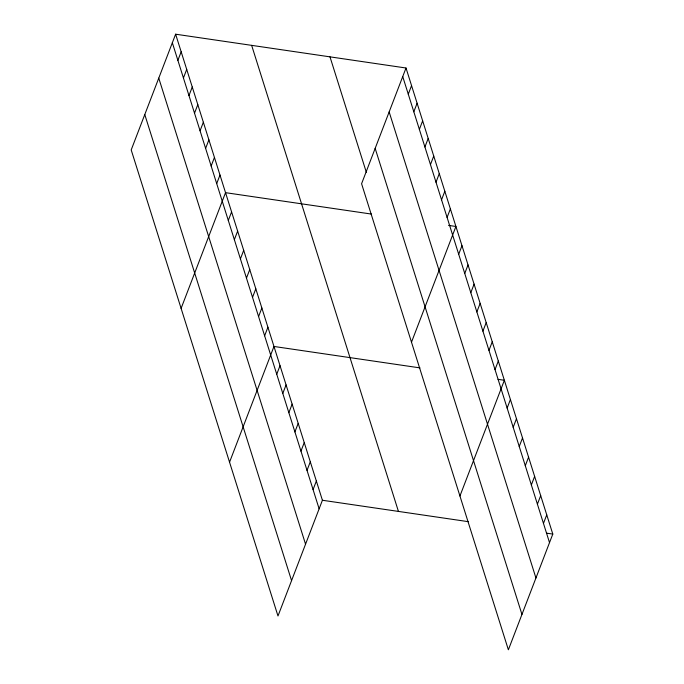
<?xml version="1.0" encoding="UTF-8"?>
<svg xmlns="http://www.w3.org/2000/svg" width="684" height="684" viewBox="0 0 684 684"><rect width="100%" height="100%" fill="white"/><g stroke="black" fill="none" stroke-linecap="round" stroke-linejoin="round"><path stroke-width="1.03" d="M175.626 34.2L131.2 149.924L277.986 615.993L322.412 500.261L175.626 34.2L406.014 68.007L552.8 534.076L508.374 649.8L361.588 183.739L406.014 68.007M177.883 60.363L181.166 51.804M183.432 77.967L186.715 69.417M188.972 95.58L192.255 87.022M194.521 113.185L197.804 104.626M200.061 130.789L203.353 122.231M205.61 148.394L208.894 139.844M211.159 166.007L214.443 157.448M216.7 183.611L219.983 175.053M181.106 308.39L225.532 192.666L371.54 214.083M228.302 220.445L231.585 211.886M234.356 239.665L237.639 231.115M240.409 258.894L243.692 250.335M246.462 278.114L249.754 269.564M252.524 297.343L255.807 288.785M258.578 316.572L261.861 308.014M264.631 335.793L267.914 327.234M229.55 462.187L273.968 346.463L419.976 367.889M276.738 374.242L280.021 365.683M282.791 393.471L286.083 384.912M408.271 94.17L411.563 85.62M288.853 412.691L292.136 404.141M413.82 111.783L417.103 103.224M294.907 431.92L298.19 423.362M419.369 129.387L422.652 120.829M300.96 451.141L304.243 442.591M424.909 146.992L428.193 138.433M307.013 470.37L310.297 461.811M430.458 164.596L433.741 156.046M313.067 489.599L316.359 481.04M435.999 182.209L439.282 173.65M441.548 199.813L444.831 191.255M447.088 217.418L450.38 208.868M411.494 342.197L455.92 226.472L448.533 225.387M458.69 254.251L461.974 245.693M464.744 273.48L468.027 264.922M470.806 292.701L474.089 284.142M476.859 311.93L480.142 303.371M482.913 331.15L486.196 322.6M488.966 350.379L492.249 341.82M495.019 369.599L498.303 361.049M459.939 496.003L504.364 380.27L498.029 379.338M507.135 408.057L510.418 399.499M513.188 427.278L516.471 418.719M519.241 446.507L522.525 437.948M525.295 465.727L528.578 457.169M531.348 484.956L534.631 476.397M537.402 504.176L540.693 495.626M543.464 523.405L546.747 514.847M322.412 500.261L468.412 521.687M546.465 533.144L552.8 534.076M402.731 76.565L549.517 542.626M389.153 111.928L535.94 577.997M375.165 148.368L521.952 614.437M329.987 56.849L366.333 172.274M251.652 45.358L398.439 511.418M172.342 42.759L319.129 508.819M158.765 78.121L305.551 544.19M144.777 114.561L291.564 580.622"/></g></svg>
